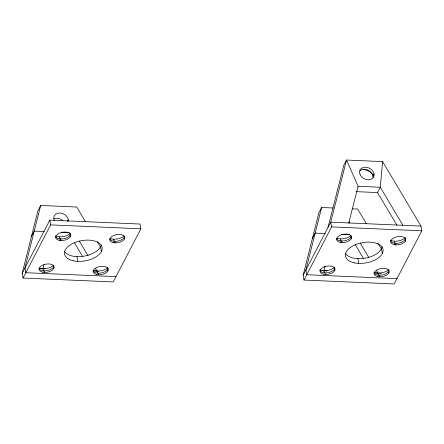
<?xml version="1.0" encoding="UTF-8"?>
<svg xmlns="http://www.w3.org/2000/svg" width="444" height="444" viewBox="0 0 444 444"><rect width="100%" height="100%" fill="white"/><g stroke="black" fill="none" stroke-linecap="round" stroke-linejoin="round"><path stroke-width="0.67" d="M327.983 227.472L343.773 165.357L346.531 160.04L382.617 161.605L380.297 187.257L377.533 192.568L396.969 225.252M22.2 273.282L49.811 220.135L140.021 224.042L140.87 228.788L113.259 281.934L23.044 278.027L22.2 273.282L37.923 210.783L40.681 205.467L76.768 207.032L85.514 221.8M40.681 205.467L24.964 267.965L25.808 272.716L116.017 276.623M44.017 264.724L43.001 268.748L43.457 271.278M382.617 161.605L420.956 226.068L421.8 230.813L394.189 283.96L303.979 280.053L303.13 275.308L318.853 212.804L321.617 207.492L333.189 207.992M321.617 207.492L305.894 269.991L306.737 274.736L396.947 278.643M325.113 266.078L323.937 270.773L324.275 272.672M348.784 222.944L358.103 186.291L346.531 160.04L330.741 222.161L303.13 275.308M31.474 236.408L34.238 231.096L44.261 231.529M23.044 278.027L50.655 224.88L49.811 220.135M67.349 221.389L68.265 219.614M312.41 238.434L315.168 233.122L325.191 233.555M303.979 280.053L331.59 226.906L330.741 222.161L420.956 226.068M372.943 175.935L374.048 173.809M358.103 186.291L380.297 187.257L402.913 225.286M355.994 191.636L377.533 192.568M352.253 208.819L357.698 209.057L366.45 223.826M331.59 226.906L421.8 230.813M341.697 234.271L349.528 234.61M50.655 224.88L140.87 228.788M61.416 232.273L69.253 232.612M322.56 270.712L327.278 270.918M375.391 272.999L381.402 273.26M40.254 268.631L45.011 268.836M93.789 270.945L98.468 271.151M377.977 243.295L381.463 249.178M360.284 243.101L368.653 257.226M376.318 270.174L378.06 273.116L378.516 275.646M355.083 244.294L363.447 258.419M97.397 241.858L100.533 247.158M79.354 241.075L88.067 255.788M95.388 268.148L97.131 271.095L97.469 272.993M74.498 242.862L82.517 256.399M405.172 239.394L405.45 240.975M395.743 243.329L396.026 244.916M394.627 241.231L395.082 243.762M388.605 271.278L388.883 272.86M381.468 248.812L382.312 253.557M379.176 275.219L379.459 276.801M357.903 258.658L358.746 263.403M351.043 237.046L351.326 238.628M341.619 240.987L341.902 242.568M340.504 238.883L340.953 241.414M334.476 268.936L334.759 270.518M325.052 272.877L325.335 274.459M124.237 237.368L124.52 238.95M114.813 241.308L115.096 242.89M113.697 239.205L114.036 241.103M107.67 269.253L107.953 270.84M100.533 246.786L101.382 251.532M98.246 273.193L98.529 274.775M76.967 256.632L77.817 261.383M70.113 235.02L70.396 236.608M60.684 238.961L60.967 240.543M59.568 236.863L60.023 239.394M53.546 266.911L53.829 268.492M44.117 270.851L44.4 272.433M405.494 238.284A7.631 4.113 -10.1 0 1 398.673 243.129A7.631 4.113 -10.1 0 1 390.598 240.937M334.698 267.21A9.54 5.139 -10.1 0 1 319.797 269.863M350.799 235.753A9.54 5.139 -10.1 0 1 336.946 238.223M334.804 267.826A7.631 4.113 -10.1 0 1 327.983 272.672A7.631 4.113 -10.1 0 1 319.908 270.479M351.371 235.936A7.631 4.113 -10.1 0 1 344.55 240.781A7.631 4.113 -10.1 0 1 336.474 238.589M405.389 237.668A9.54 5.139 -10.1 0 1 390.487 240.321M388.822 269.558A9.54 5.139 -10.1 0 1 373.92 272.211M382.223 246.581A19.075 10.279 -10.1 0 1 365.717 258.058A19.075 10.279 -10.1 0 1 345.582 253.641M388.927 270.168A7.631 4.113 -10.1 0 1 382.106 275.014A7.631 4.113 -10.1 0 1 374.031 272.821M349.2 221.639A7.631 5.939 27.5 0 1 349.245 223.265M359.829 170.923A7.631 5.939 27.5 0 1 368.359 170.296A7.631 5.939 27.5 0 1 372.993 177.561M362.948 169.353A11.444 8.908 27.5 0 1 372.599 174.47M107.892 267.532A9.54 5.139 -10.1 0 1 92.99 270.185M101.177 245.11A19.075 10.279 -10.1 0 1 83.799 256.21A19.075 10.279 -10.1 0 1 64.352 251.138M70.33 233.3A9.54 5.139 -10.1 0 1 55.428 235.953M53.702 218.981A7.631 5.939 27.5 0 1 62.593 220.363M54.373 220.64A7.631 5.939 27.5 0 1 59.923 212.976A7.631 5.939 27.5 0 1 68.315 221.245M53.763 265.185A9.54 5.139 -10.1 0 1 39.449 268.082M123.993 236.075A9.54 5.139 -10.1 0 1 110.14 238.539M107.997 268.143A7.631 4.113 -10.1 0 1 101.177 272.988A7.631 4.113 -10.1 0 1 93.101 270.796M53.868 265.801A7.631 4.113 -10.1 0 1 47.047 270.646A7.631 4.113 -10.1 0 1 38.972 268.454M70.435 233.91A7.631 4.113 -10.1 0 1 63.614 238.755A7.631 4.113 -10.1 0 1 55.539 236.563M124.564 236.258A7.631 4.113 -10.1 0 1 117.743 241.103A7.631 4.113 -10.1 0 1 109.668 238.911M394.233 244.688A7.631 4.113 -10.1 0 0 405.777 239.865A7.631 4.113 -10.1 0 0 394.694 237.435A7.631 4.113 -10.1 0 0 394.233 244.688M340.11 242.341A7.631 4.113 -10.1 0 0 351.654 237.518A7.631 4.113 -10.1 0 0 340.57 235.087A7.631 4.113 -10.1 0 0 340.11 242.341M323.543 274.231A7.631 4.113 -10.1 0 0 335.087 269.408A7.631 4.113 -10.1 0 0 324.003 266.977A7.631 4.113 -10.1 0 0 323.543 274.231M354.268 262.842A19.075 10.279 -10.1 0 0 383.128 250.782A19.075 10.279 -10.1 0 0 355.416 244.705A19.075 10.279 -10.1 0 0 354.268 262.842M377.666 276.573A7.631 4.113 -10.1 0 0 389.21 271.75A7.631 4.113 -10.1 0 0 378.127 269.319A7.631 4.113 -10.1 0 0 377.666 276.573M360.156 174.831A7.631 5.939 27.5 0 0 372.732 178.194A7.631 5.939 27.5 0 0 367.61 167.466A7.631 5.939 27.5 0 0 360.156 174.831M96.737 274.553A7.631 4.113 -10.1 0 0 108.281 269.724A7.631 4.113 -10.1 0 0 97.197 267.299A7.631 4.113 -10.1 0 0 96.737 274.553M113.303 242.663A7.631 4.113 -10.1 0 0 124.847 237.84A7.631 4.113 -10.1 0 0 113.764 235.409A7.631 4.113 -10.1 0 0 113.303 242.663M59.174 240.321A7.631 4.113 -10.1 0 0 70.718 235.492A7.631 4.113 -10.1 0 0 59.635 233.067A7.631 4.113 -10.1 0 0 59.174 240.321M42.607 272.205A7.631 4.113 -10.1 0 0 54.151 267.382A7.631 4.113 -10.1 0 0 43.068 264.951A7.631 4.113 -10.1 0 0 42.607 272.205M73.332 260.817A19.075 10.279 -10.1 0 0 102.192 248.757A19.075 10.279 -10.1 0 0 74.487 242.685A19.075 10.279 -10.1 0 0 73.332 260.817"/></g></svg>
